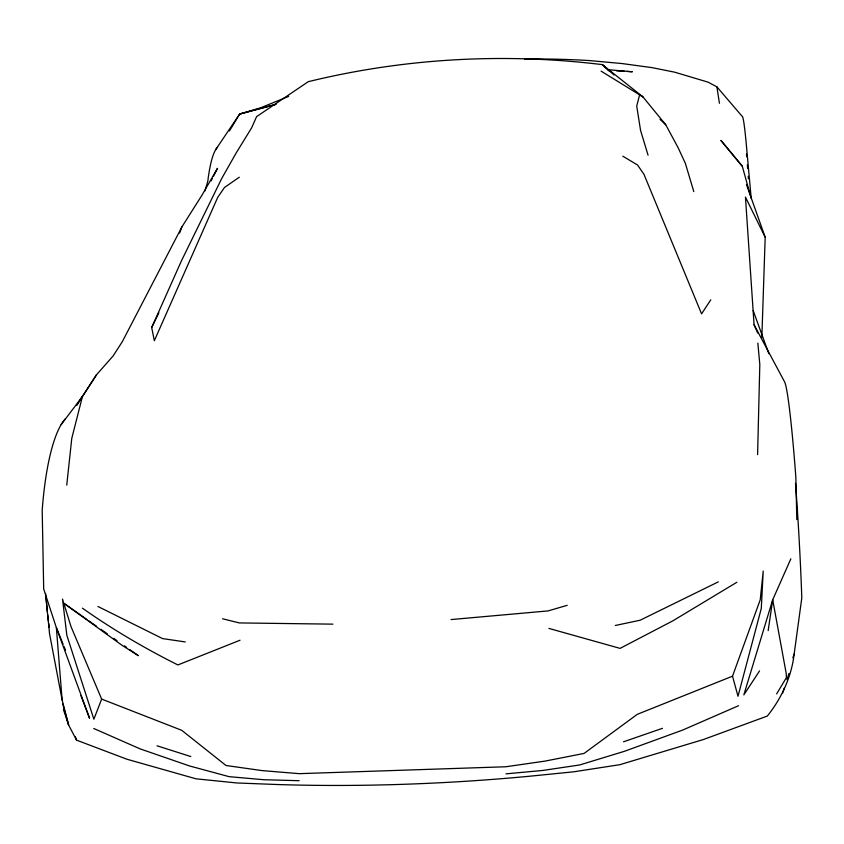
<?xml version="1.0" encoding="UTF-8"?>
<svg xmlns="http://www.w3.org/2000/svg" width="844" height="844" viewBox="0 0 844 844"><rect width="100%" height="100%" fill="white"/><g stroke="black" fill="none" stroke-linecap="round" stroke-linejoin="round"><path stroke-width="1.27" d="M757.596 454.652L759.811 364.513L757.849 343.097M761.837 337.589L765.191 237.238L746.434 184.467M66.75 485.1L71.772 438.395L82.438 396.501L96.49 374.82L113.117 355.946L122.338 341.63L181.829 227.036L201.748 195.544L217.509 168.315L213.416 176.343M795.502 483.296A142.341 6.573 86.8 0 1 801.8 597.932L794.151 654.1C791.472 676.941 781.618 698.167 767.333 716.05L703.316 739.555L619.802 764.696L573.709 771.806L531.699 776.026A482.768 110.87 -3.4 0 1 276.009 784.477L236.9 782.968L196.04 778.822L126.895 759.22L76.551 740.146L68.617 725.017L63.469 709.667M768.167 630.626L772.703 599.778L790.86 558.812M204.934 190.913L207.835 181.027A117.158 20.783 87 0 1 217.414 147.31M782.641 693.051L784.224 688.176M786.977 679.642L788.95 673.554M792.843 657.824L794.151 654.1M179.645 233.081L181.829 227.036M732.518 676.181L760.222 599.81L763.219 571.082L761.288 608.492L738.004 696.279L732.518 676.181L637.283 714.341L584.09 753.418L545.013 761.109L505.862 766.763L299.24 773.663L262.136 770.604L226.002 765.508L181.755 730.324L101.649 699.085L71.033 626.67L62.509 599.092L66.855 635.342L93.863 719.204L101.649 699.085M239.327 177.208L224.472 187.495L217.71 197.401L154.325 340.733L151.698 327.546L181.46 260.807L221.677 178.569L236.225 152.891L251.628 127.834L256.608 116.63L308.229 81.699A739.956 657.676 7.1 0 1 602.31 64.619L642.917 96.87L665.737 124.743L678.207 147.89L685.36 163.356L693.8 191.588M151.698 327.546L158.872 312.776M211.084 180.932L212.245 178.643M776.628 693.895L786.397 677.669L786.249 673.649L772.703 599.778L743.838 694.907L759.526 670.927M229.431 130.968L239.654 114.056L260.849 107.715L288.627 96.385M96.49 374.82L76.762 405.183L82.438 396.501L61.179 424.574M710.785 299.82L701.575 313.852L643.972 174.328L637.547 165.002L622.809 156.193M215.737 149.557L239.654 114.056L276.178 104.255M742.287 166.236L721.029 140.537L742.287 166.236L750.316 195.164M736.886 582.254L672.911 620.804L620.076 648.382L548.895 628.411M718.286 581.875L640.132 620.234L615.329 625.478M738.532 705.732L682.479 730.144L624.581 751.255L579.701 764.959L542.84 770.445L506.02 773.853M240.044 640.227L177.884 664.945C144.757 648.319 112.727 629.592 82.448 608.176M623.558 741.792L662.477 728.319M567.2 605.317L548.041 610.919L451.055 619.57M239.654 114.056L275.271 104.582M332.852 624.149L239.295 622.925L222.531 618.768M299.166 780.7L263.708 779.719L229.104 776.659L189.541 765.962L140.02 748.85L93.737 728.477M616.584 70.854L624.465 71.307M627.081 71.455L632.335 71.761L607.838 69.672M185.258 641.936L162.533 638.581L97.936 606.477M157.016 745.79L190.839 756.562M751.223 198.509L746.94 151.53A119.342 4.178 87.1 0 0 742.14 116.335L716.894 86.826L707.968 82.121L674.725 72.194L652.106 67.647L622.292 63.585L589.513 60.568A618.072 420.249 -6.9 0 0 524.715 59.08M601.097 71.139L642.917 96.87L639.615 94.823L636.724 106.059L640.554 130.377L648.065 155.201M86.932 619.507L64.429 603.682L121.926 645.227L138.384 655.683L129.807 649.648M89.084 621.015L96.585 626.29M100.869 629.297L107.304 633.823M113.729 638.349L116.947 640.607M124.448 645.882L126.6 647.39M614.052 75.01L602.31 64.619L608.935 70.896M660.05 119.363L665.737 124.743M765.191 237.238L745.452 197.095L754.072 324.782L784.498 381.678A156.995 7.248 86.8 0 1 795.871 477.504L796.799 519.587M754.072 324.782L757.785 333.085M63.089 644.172L56.369 627.683L43.688 588.964L42.2 510.061A153.07 36.904 88.7 0 1 65.294 418.898M64.049 646.525L65.484 650.059M80.94 695.678L89.548 718.223L56.369 627.683L62.129 699.961L68.617 725.017L62.667 703.864M753.207 310.645L768.831 353.678M75.316 736.538L76.551 740.146M62.129 699.961L49.553 633.802L45.555 593.427M716.894 86.826L719.426 103.295M747.351 164.78L747.647 168.6M748.238 176.259L748.428 178.822M746.444 154.051A106.344 3.724 87.1 0 1 746.687 156.741M49.226 627.261A138.785 33.444 88.7 0 1 48.73 623.568M48.414 621.068A138.785 33.444 88.7 0 1 47.665 614.685M47.391 612.09A138.785 33.444 88.7 0 1 46.082 597.541"/></g></svg>
